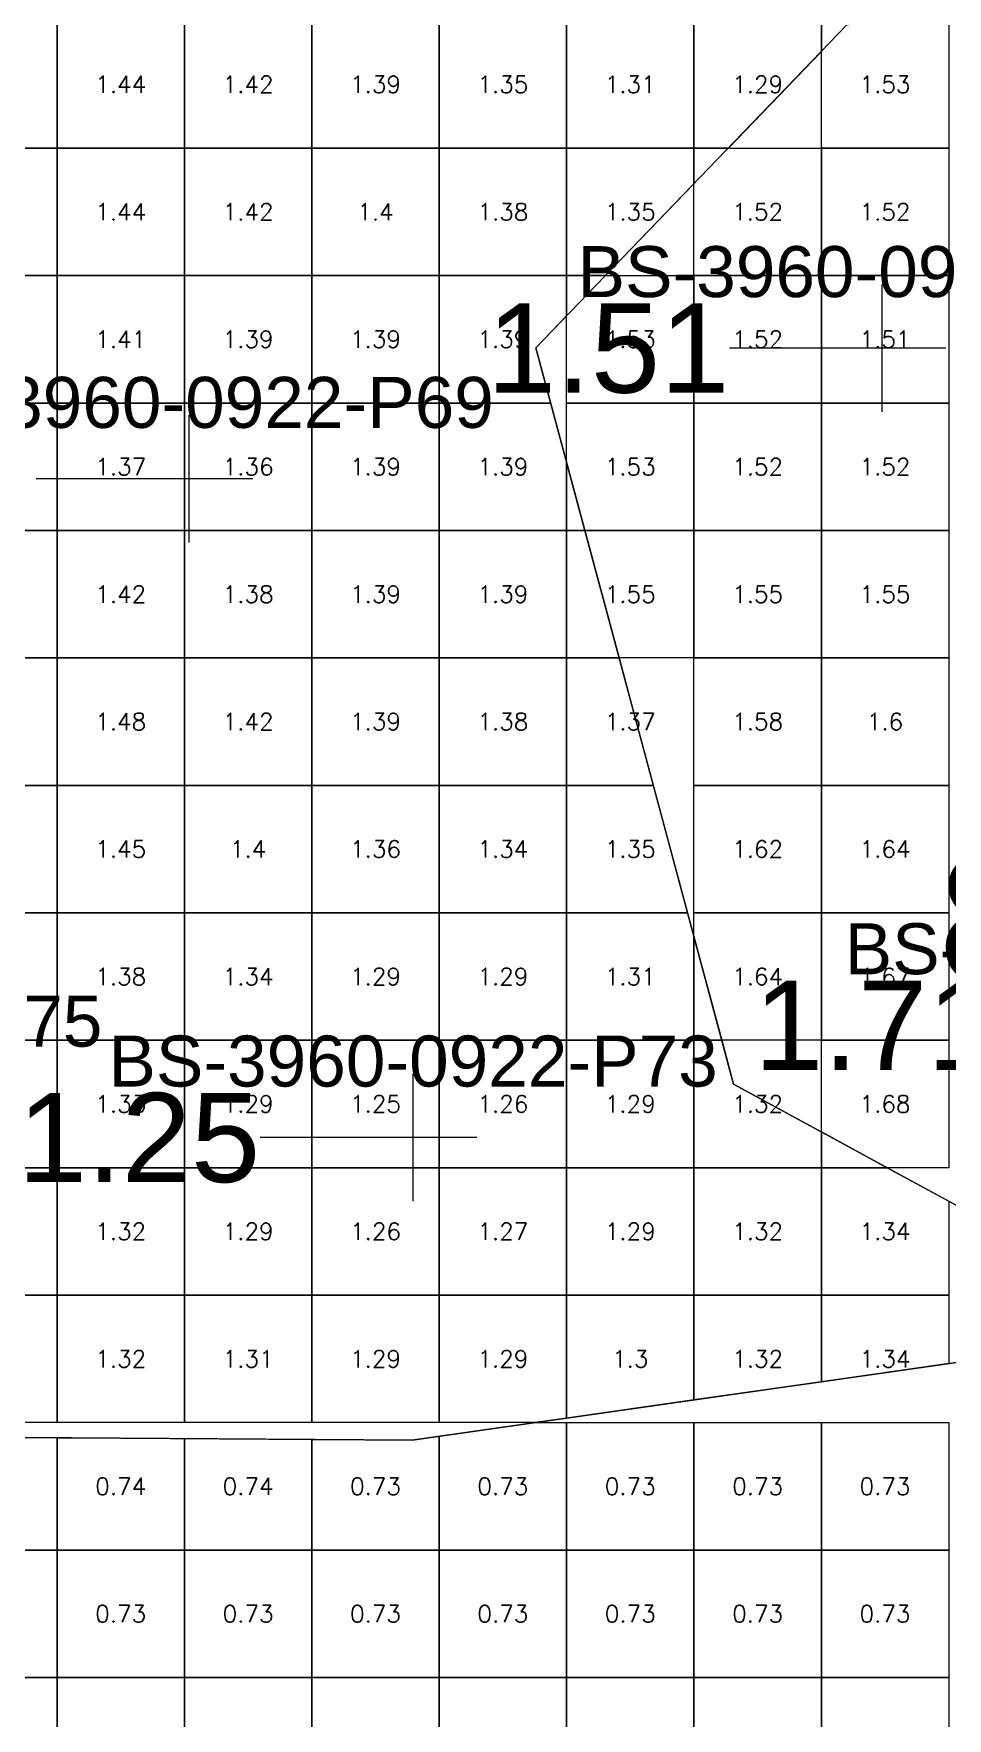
# Model space of a CAD drawing. Header units: inches. Extents: x 469941 to 470089, y 4349675 to 4349818.
# Drawn here: x 469953.54 to 469960.71, y 4349685.33 to 4349698.55 of the extents above; entities that cross this region are included whole.
import ezdxf
from ezdxf.enums import TextEntityAlignment as Align

# ---------------------------------------------------------------- set-up
doc = ezdxf.new("R2010")
doc.units = ezdxf.units.IN
doc.header["$MEASUREMENT"] = 0
for name, color, linetype, lineweight in [('0.500-1.000', 7, 'Continuous', 0), ('1.500-3.000', 7, 'Continuous', 0), ('点', 7, 'Continuous', 0), ('爆区方格网', 7, 'Continuous', 0), ('线条', 7, 'Continuous', 0), ('钻孔', 7, 'Continuous', 0)]:
    doc.layers.add(name, color=color, linetype=linetype, lineweight=lineweight)
doc.styles.add('3dmine_textStyle_1', font='txt.shx', dxfattribs={"height": 1, "bigfont": 'gbcbig.shx'})
doc.styles.add('3dmine_textStyle_2', font='arial.ttf', dxfattribs={"height": 1})

msp = doc.modelspace()

# ---------------------------------------------------------------- hatches: boundary and pattern name
at = {"layer": '钻孔', "linetype": 'Continuous', "lineweight": 0, "true_color": 0xff0000, "extrusion": (0, 1, 0)}
msp.add_hatch(color=1, dxfattribs=at).paths.add_polyline_path([(-469961.198, 3950.165), (-469960.198, 3950.165), (-469960.198, 3961.165), (-469961.198, 3961.165)], flags=0)
at = {"layer": '钻孔', "linetype": 'Continuous', "lineweight": 0, "true_color": 0x0000ff, "extrusion": (0, 1, 0)}
for points in [[(-469955.757, 3950.431), (-469954.757, 3950.431), (-469954.757, 3961.431), (-469955.757, 3961.431)], [(-469957.515, 3950.439), (-469956.515, 3950.439), (-469956.515, 3961.439), (-469957.515, 3961.439)]]:
    msp.add_hatch(color=5, dxfattribs=at).paths.add_polyline_path(points, flags=0)

# ---------------------------------------------------------------- linework, layer by layer
at = {"color": 5, "linetype": 'Continuous', "lineweight": 0, "true_color": 0x0000ff, "elevation": 3955.312}
msp.add_lwpolyline([(469956.509, 4349687.517), (469951.539, 4349687.55), (469950.221, 4349688.994), (469948.836, 4349690.144), (469947.907, 4349691.463), (469948.098, 4349693.722), (469950.911, 4349700.265), (469954.86, 4349706.218), (469957.664, 4349708.641), (469959.771, 4349706.436), (469962.187, 4349703.349), (469961.209, 4349701.689), (469964.645, 4349699.455), (469959.921, 4349698.62), (469957.479, 4349696.087), (469959.031, 4349690.31), (469962.578, 4349688.383), (469956.509, 4349687.517)], dxfattribs=at)
at = {"layer": '0.500-1.000', "color": 4, "linetype": 'Continuous', "lineweight": 0, "true_color": 0x00ffff}
msp.add_lwpolyline([(469948.836, 4349690.144), (469950.221, 4349688.994), (469951.539, 4349687.55), (469955.762, 4349687.522), (469956.509, 4349687.517), (469962.578, 4349688.383), (469965.577, 4349685.382), (469954.122, 4349681.391), (469950.778, 4349678.653), (469947.749, 4349681.347), (469947.246, 4349681.819), (469943.719, 4349685.132), (469944.739, 4349687.917), (469945.048, 4349688.759), (469947.907, 4349691.463), (469948.836, 4349690.144)], dxfattribs=at)
at = {"layer": '1.500-3.000', "color": 1, "linetype": 'Continuous', "lineweight": 0, "true_color": 0xff0000}
msp.add_lwpolyline([(469967.08, 4349699.153), (469966.369, 4349696.77), (469963.908, 4349695.729), (469962.909, 4349694.544), (469962.631, 4349694.214), (469962.677, 4349693.993), (469963.268, 4349691.175), (469962.577, 4349688.383), (469959.031, 4349690.31), (469958.486, 4349692.339), (469957.479, 4349696.087), (469959.921, 4349698.62), (469962.119, 4349699.009), (469964.645, 4349699.455), (469967.08, 4349699.153)], dxfattribs=at)
at = {"layer": '点', "color": 138, "linetype": 'Continuous', "lineweight": 0, "true_color": 0x004c4c}
for points, elevation in [([(469960.198, 4349695.585), (469960.198, 4349696.585)], 3961.165), ([(469960.698, 4349696.085), (469959.698, 4349696.085)], 3961.165), ([(469954.757, 4349694.559), (469954.757, 4349695.559)], 3961.431), ([(469955.257, 4349695.059), (469954.257, 4349695.059)], 3961.431), ([(469956.515, 4349689.391), (469956.515, 4349690.391)], 3961.439), ([(469957.015, 4349689.891), (469956.015, 4349689.891)], 3961.439)]:
    msp.add_lwpolyline(points, dxfattribs=dict(at, elevation=elevation))
at = {"layer": '爆区方格网', "color": 5, "linetype": 'Continuous', "lineweight": 0, "true_color": 0x0000ff, "elevation": 3961.383}
for points in [[(469953.72, 4349697.654), (469952.72, 4349697.654), (469952.72, 4349698.654), (469953.72, 4349698.654), (469953.72, 4349697.654)], [(469954.72, 4349697.654), (469953.72, 4349697.654), (469953.72, 4349698.654), (469954.72, 4349698.654), (469954.72, 4349697.654)], [(469955.72, 4349697.654), (469954.72, 4349697.654), (469954.72, 4349698.654), (469955.72, 4349698.654), (469955.72, 4349697.654)], [(469956.72, 4349697.654), (469955.72, 4349697.654), (469955.72, 4349698.654), (469956.72, 4349698.654), (469956.72, 4349697.654)], [(469957.72, 4349697.654), (469956.72, 4349697.654), (469956.72, 4349698.654), (469957.72, 4349698.654), (469957.72, 4349697.654)], [(469958.72, 4349697.654), (469957.72, 4349697.654), (469957.72, 4349698.654), (469958.72, 4349698.654), (469958.72, 4349697.654)], [(469959.72, 4349698.412), (469958.99, 4349697.654), (469958.72, 4349697.654), (469958.72, 4349698.654), (469959.72, 4349698.654), (469959.72, 4349698.412)], [(469953.72, 4349696.654), (469952.72, 4349696.654), (469952.72, 4349697.654), (469953.72, 4349697.654), (469953.72, 4349696.654)], [(469954.72, 4349696.654), (469953.72, 4349696.654), (469953.72, 4349697.654), (469954.72, 4349697.654), (469954.72, 4349696.654)], [(469955.72, 4349696.654), (469954.72, 4349696.654), (469954.72, 4349697.654), (469955.72, 4349697.654), (469955.72, 4349696.654)], [(469956.72, 4349696.654), (469955.72, 4349696.654), (469955.72, 4349697.654), (469956.72, 4349697.654), (469956.72, 4349696.654)], [(469957.72, 4349696.654), (469956.72, 4349696.654), (469956.72, 4349697.654), (469957.72, 4349697.654), (469957.72, 4349696.654)], [(469958.72, 4349697.374), (469958.026, 4349696.654), (469957.72, 4349696.654), (469957.72, 4349697.654), (469958.72, 4349697.654), (469958.72, 4349697.374)], [(469953.72, 4349695.654), (469952.72, 4349695.654), (469952.72, 4349696.654), (469953.72, 4349696.654), (469953.72, 4349695.654)], [(469954.72, 4349695.654), (469953.72, 4349695.654), (469953.72, 4349696.654), (469954.72, 4349696.654), (469954.72, 4349695.654)], [(469955.72, 4349695.654), (469954.72, 4349695.654), (469954.72, 4349696.654), (469955.72, 4349696.654), (469955.72, 4349695.654)], [(469956.72, 4349695.654), (469955.72, 4349695.654), (469955.72, 4349696.654), (469956.72, 4349696.654), (469956.72, 4349695.654)], [(469957.72, 4349696.337), (469957.479, 4349696.087), (469957.595, 4349695.654), (469956.72, 4349695.654), (469956.72, 4349696.654), (469957.72, 4349696.654), (469957.72, 4349696.337)], [(469953.72, 4349694.654), (469952.72, 4349694.654), (469952.72, 4349695.654), (469953.72, 4349695.654), (469953.72, 4349694.654)], [(469954.72, 4349694.654), (469953.72, 4349694.654), (469953.72, 4349695.654), (469954.72, 4349695.654), (469954.72, 4349694.654)], [(469955.72, 4349694.654), (469954.72, 4349694.654), (469954.72, 4349695.654), (469955.72, 4349695.654), (469955.72, 4349694.654)], [(469956.72, 4349694.654), (469955.72, 4349694.654), (469955.72, 4349695.654), (469956.72, 4349695.654), (469956.72, 4349694.654)], [(469957.72, 4349695.189), (469957.72, 4349694.654), (469956.72, 4349694.654), (469956.72, 4349695.654), (469957.595, 4349695.654), (469957.72, 4349695.189)], [(469953.72, 4349693.654), (469952.72, 4349693.654), (469952.72, 4349694.654), (469953.72, 4349694.654), (469953.72, 4349693.654)], [(469954.72, 4349693.654), (469953.72, 4349693.654), (469953.72, 4349694.654), (469954.72, 4349694.654), (469954.72, 4349693.654)], [(469955.72, 4349693.654), (469954.72, 4349693.654), (469954.72, 4349694.654), (469955.72, 4349694.654), (469955.72, 4349693.654)], [(469956.72, 4349693.654), (469955.72, 4349693.654), (469955.72, 4349694.654), (469956.72, 4349694.654), (469956.72, 4349693.654)], [(469957.72, 4349693.654), (469956.72, 4349693.654), (469956.72, 4349694.654), (469957.72, 4349694.654), (469957.72, 4349693.654)], [(469953.72, 4349692.654), (469952.72, 4349692.654), (469952.72, 4349693.654), (469953.72, 4349693.654), (469953.72, 4349692.654)], [(469954.72, 4349692.654), (469953.72, 4349692.654), (469953.72, 4349693.654), (469954.72, 4349693.654), (469954.72, 4349692.654)], [(469955.72, 4349692.654), (469954.72, 4349692.654), (469954.72, 4349693.654), (469955.72, 4349693.654), (469955.72, 4349692.654)], [(469956.72, 4349692.654), (469955.72, 4349692.654), (469955.72, 4349693.654), (469956.72, 4349693.654), (469956.72, 4349692.654)], [(469957.72, 4349692.654), (469956.72, 4349692.654), (469956.72, 4349693.654), (469957.72, 4349693.654), (469957.72, 4349692.654)], [(469958.401, 4349692.654), (469957.72, 4349692.654), (469957.72, 4349693.654), (469958.133, 4349693.654), (469958.401, 4349692.654)], [(469953.72, 4349691.654), (469952.72, 4349691.654), (469952.72, 4349692.654), (469953.72, 4349692.654), (469953.72, 4349691.654)], [(469954.72, 4349691.654), (469953.72, 4349691.654), (469953.72, 4349692.654), (469954.72, 4349692.654), (469954.72, 4349691.654)], [(469955.72, 4349691.654), (469954.72, 4349691.654), (469954.72, 4349692.654), (469955.72, 4349692.654), (469955.72, 4349691.654)], [(469956.72, 4349691.654), (469955.72, 4349691.654), (469955.72, 4349692.654), (469956.72, 4349692.654), (469956.72, 4349691.654)], [(469957.72, 4349691.654), (469956.72, 4349691.654), (469956.72, 4349692.654), (469957.72, 4349692.654), (469957.72, 4349691.654)], [(469958.67, 4349691.654), (469957.72, 4349691.654), (469957.72, 4349692.654), (469958.401, 4349692.654), (469958.67, 4349691.654)], [(469953.72, 4349690.654), (469952.72, 4349690.654), (469952.72, 4349691.654), (469953.72, 4349691.654), (469953.72, 4349690.654)], [(469954.72, 4349690.654), (469953.72, 4349690.654), (469953.72, 4349691.654), (469954.72, 4349691.654), (469954.72, 4349690.654)], [(469955.72, 4349690.654), (469954.72, 4349690.654), (469954.72, 4349691.654), (469955.72, 4349691.654), (469955.72, 4349690.654)], [(469956.72, 4349690.654), (469955.72, 4349690.654), (469955.72, 4349691.654), (469956.72, 4349691.654), (469956.72, 4349690.654)], [(469957.72, 4349690.654), (469956.72, 4349690.654), (469956.72, 4349691.654), (469957.72, 4349691.654), (469957.72, 4349690.654)], [(469958.72, 4349691.467), (469958.72, 4349690.654), (469957.72, 4349690.654), (469957.72, 4349691.654), (469958.67, 4349691.654), (469958.72, 4349691.467)], [(469953.72, 4349689.654), (469952.72, 4349689.654), (469952.72, 4349690.654), (469953.72, 4349690.654), (469953.72, 4349689.654)], [(469954.72, 4349689.654), (469953.72, 4349689.654), (469953.72, 4349690.654), (469954.72, 4349690.654), (469954.72, 4349689.654)], [(469955.72, 4349689.654), (469954.72, 4349689.654), (469954.72, 4349690.654), (469955.72, 4349690.654), (469955.72, 4349689.654)], [(469956.72, 4349689.654), (469955.72, 4349689.654), (469955.72, 4349690.654), (469956.72, 4349690.654), (469956.72, 4349689.654)], [(469957.72, 4349689.654), (469956.72, 4349689.654), (469956.72, 4349690.654), (469957.72, 4349690.654), (469957.72, 4349689.654)], [(469958.72, 4349689.654), (469957.72, 4349689.654), (469957.72, 4349690.654), (469958.72, 4349690.654), (469958.72, 4349689.654)], [(469959.031, 4349690.31), (469959.72, 4349689.935), (469959.72, 4349689.654), (469958.72, 4349689.654), (469958.72, 4349690.654), (469958.938, 4349690.654), (469959.031, 4349690.31)], [(469953.72, 4349688.654), (469952.72, 4349688.654), (469952.72, 4349689.654), (469953.72, 4349689.654), (469953.72, 4349688.654)], [(469954.72, 4349688.654), (469953.72, 4349688.654), (469953.72, 4349689.654), (469954.72, 4349689.654), (469954.72, 4349688.654)], [(469955.72, 4349688.654), (469954.72, 4349688.654), (469954.72, 4349689.654), (469955.72, 4349689.654), (469955.72, 4349688.654)], [(469956.72, 4349688.654), (469955.72, 4349688.654), (469955.72, 4349689.654), (469956.72, 4349689.654), (469956.72, 4349688.654)], [(469957.72, 4349688.654), (469956.72, 4349688.654), (469956.72, 4349689.654), (469957.72, 4349689.654), (469957.72, 4349688.654)], [(469958.72, 4349688.654), (469957.72, 4349688.654), (469957.72, 4349689.654), (469958.72, 4349689.654), (469958.72, 4349688.654)], [(469959.72, 4349688.654), (469958.72, 4349688.654), (469958.72, 4349689.654), (469959.72, 4349689.654), (469959.72, 4349688.654)], [(469960.72, 4349689.392), (469960.72, 4349688.654), (469959.72, 4349688.654), (469959.72, 4349689.654), (469960.237, 4349689.654), (469960.72, 4349689.392)], [(469953.72, 4349687.654), (469952.72, 4349687.654), (469952.72, 4349688.654), (469953.72, 4349688.654), (469953.72, 4349687.654)], [(469954.72, 4349687.654), (469953.72, 4349687.654), (469953.72, 4349688.654), (469954.72, 4349688.654), (469954.72, 4349687.654)], [(469955.72, 4349687.654), (469954.72, 4349687.654), (469954.72, 4349688.654), (469955.72, 4349688.654), (469955.72, 4349687.654)], [(469956.72, 4349687.654), (469955.72, 4349687.654), (469955.72, 4349688.654), (469956.72, 4349688.654), (469956.72, 4349687.654)], [(469957.72, 4349687.689), (469957.474, 4349687.654), (469956.72, 4349687.654), (469956.72, 4349688.654), (469957.72, 4349688.654), (469957.72, 4349687.689)], [(469958.72, 4349687.832), (469957.72, 4349687.689), (469957.72, 4349688.654), (469958.72, 4349688.654), (469958.72, 4349687.832)], [(469959.72, 4349687.975), (469958.72, 4349687.832), (469958.72, 4349688.654), (469959.72, 4349688.654), (469959.72, 4349687.975)], [(469960.72, 4349688.118), (469959.72, 4349687.975), (469959.72, 4349688.654), (469960.72, 4349688.654), (469960.72, 4349688.118)]]:
    msp.add_lwpolyline(points, dxfattribs=at)
at = {"layer": '爆区方格网', "color": 1, "linetype": 'Continuous', "lineweight": 0, "true_color": 0xff0000, "elevation": 3961.013}
for points in [[(469960.72, 4349697.654), (469959.72, 4349697.654), (469959.72, 4349698.654), (469960.115, 4349698.654), (469959.921, 4349698.62), (469960.115, 4349698.654), (469960.72, 4349698.654), (469960.72, 4349697.654)], [(469959.72, 4349696.654), (469958.72, 4349696.654), (469958.72, 4349697.654), (469959.72, 4349697.654), (469959.72, 4349696.654)], [(469960.72, 4349696.654), (469959.72, 4349696.654), (469959.72, 4349697.654), (469960.72, 4349697.654), (469960.72, 4349696.654)], [(469958.72, 4349695.654), (469957.72, 4349695.654), (469957.72, 4349696.654), (469958.72, 4349696.654), (469958.72, 4349695.654)], [(469959.72, 4349695.654), (469958.72, 4349695.654), (469958.72, 4349696.654), (469959.72, 4349696.654), (469959.72, 4349695.654)], [(469960.72, 4349695.654), (469959.72, 4349695.654), (469959.72, 4349696.654), (469960.72, 4349696.654), (469960.72, 4349695.654)], [(469958.72, 4349694.654), (469957.864, 4349694.654), (469957.72, 4349695.189), (469957.72, 4349695.654), (469958.72, 4349695.654), (469958.72, 4349694.654)], [(469959.72, 4349694.654), (469958.72, 4349694.654), (469958.72, 4349695.654), (469959.72, 4349695.654), (469959.72, 4349694.654)], [(469960.72, 4349694.654), (469959.72, 4349694.654), (469959.72, 4349695.654), (469960.72, 4349695.654), (469960.72, 4349694.654)], [(469957.864, 4349694.654), (469957.72, 4349694.654), (469957.72, 4349695.189), (469957.864, 4349694.654)], [(469958.133, 4349693.654), (469957.72, 4349693.654), (469957.72, 4349694.654), (469957.864, 4349694.654), (469958.133, 4349693.654)], [(469958.72, 4349693.654), (469958.133, 4349693.654), (469957.864, 4349694.654), (469958.72, 4349694.654), (469958.72, 4349693.654)], [(469959.72, 4349693.654), (469958.72, 4349693.654), (469958.72, 4349694.654), (469959.72, 4349694.654), (469959.72, 4349693.654)], [(469960.72, 4349693.654), (469959.72, 4349693.654), (469959.72, 4349694.654), (469960.72, 4349694.654), (469960.72, 4349693.654)], [(469959.72, 4349692.654), (469958.72, 4349692.654), (469958.72, 4349693.654), (469959.72, 4349693.654), (469959.72, 4349692.654)], [(469960.72, 4349692.654), (469959.72, 4349692.654), (469959.72, 4349693.654), (469960.72, 4349693.654), (469960.72, 4349692.654)], [(469959.72, 4349691.654), (469958.72, 4349691.654), (469958.72, 4349692.654), (469959.72, 4349692.654), (469959.72, 4349691.654)], [(469960.72, 4349691.654), (469959.72, 4349691.654), (469959.72, 4349692.654), (469960.72, 4349692.654), (469960.72, 4349691.654)], [(469959.72, 4349690.654), (469958.938, 4349690.654), (469958.938, 4349690.654), (469958.938, 4349690.654), (469958.72, 4349690.654), (469958.72, 4349691.467), (469958.938, 4349690.654), (469958.72, 4349691.467), (469958.72, 4349691.654), (469959.72, 4349691.654), (469959.72, 4349690.654)], [(469960.72, 4349690.654), (469959.72, 4349690.654), (469959.72, 4349691.654), (469960.72, 4349691.654), (469960.72, 4349690.654)], [(469960.72, 4349689.654), (469960.237, 4349689.654), (469959.72, 4349689.935), (469959.72, 4349690.654), (469960.72, 4349690.654), (469960.72, 4349689.654)], [(469960.237, 4349689.654), (469959.72, 4349689.654), (469959.72, 4349689.935), (469960.237, 4349689.654)]]:
    msp.add_lwpolyline(points, dxfattribs=at)
at = {"layer": '爆区方格网', "color": 4, "linetype": 'Continuous', "lineweight": 0, "true_color": 0x00ffff, "elevation": 3961.534}
for points in [[(469956.72, 4349686.654), (469955.72, 4349686.654), (469955.72, 4349687.522), (469955.762, 4349687.522), (469956.509, 4349687.517), (469956.72, 4349687.547), (469956.72, 4349686.654)], [(469957.72, 4349686.654), (469956.72, 4349686.654), (469956.72, 4349687.547), (469957.474, 4349687.654), (469957.72, 4349687.654), (469957.72, 4349686.654)], [(469958.72, 4349686.654), (469957.72, 4349686.654), (469957.72, 4349687.654), (469958.72, 4349687.654), (469958.72, 4349686.654)], [(469959.72, 4349686.654), (469958.72, 4349686.654), (469958.72, 4349687.654), (469959.72, 4349687.654), (469959.72, 4349686.654)], [(469960.72, 4349686.654), (469959.72, 4349686.654), (469959.72, 4349687.654), (469960.72, 4349687.654), (469960.72, 4349686.654)], [(469953.72, 4349687.535), (469953.72, 4349686.654), (469952.72, 4349686.654), (469952.72, 4349687.542), (469953.72, 4349687.535)], [(469954.72, 4349687.529), (469954.72, 4349686.654), (469953.72, 4349686.654), (469953.72, 4349687.535), (469954.72, 4349687.529)], [(469955.72, 4349687.522), (469955.72, 4349686.654), (469954.72, 4349686.654), (469954.72, 4349687.529), (469955.72, 4349687.522)], [(469953.72, 4349685.654), (469952.72, 4349685.654), (469952.72, 4349686.654), (469953.72, 4349686.654), (469953.72, 4349685.654)], [(469954.72, 4349685.654), (469953.72, 4349685.654), (469953.72, 4349686.654), (469954.72, 4349686.654), (469954.72, 4349685.654)], [(469955.72, 4349685.654), (469954.72, 4349685.654), (469954.72, 4349686.654), (469955.72, 4349686.654), (469955.72, 4349685.654)], [(469956.72, 4349685.654), (469955.72, 4349685.654), (469955.72, 4349686.654), (469956.72, 4349686.654), (469956.72, 4349685.654)], [(469957.72, 4349685.654), (469956.72, 4349685.654), (469956.72, 4349686.654), (469957.72, 4349686.654), (469957.72, 4349685.654)], [(469958.72, 4349685.654), (469957.72, 4349685.654), (469957.72, 4349686.654), (469958.72, 4349686.654), (469958.72, 4349685.654)], [(469959.72, 4349685.654), (469958.72, 4349685.654), (469958.72, 4349686.654), (469959.72, 4349686.654), (469959.72, 4349685.654)], [(469960.72, 4349685.654), (469959.72, 4349685.654), (469959.72, 4349686.654), (469960.72, 4349686.654), (469960.72, 4349685.654)], [(469953.72, 4349684.654), (469952.72, 4349684.654), (469952.72, 4349685.654), (469953.72, 4349685.654), (469953.72, 4349684.654)], [(469954.72, 4349684.654), (469953.72, 4349684.654), (469953.72, 4349685.654), (469954.72, 4349685.654), (469954.72, 4349684.654)], [(469955.72, 4349684.654), (469954.72, 4349684.654), (469954.72, 4349685.654), (469955.72, 4349685.654), (469955.72, 4349684.654)], [(469956.72, 4349684.654), (469955.72, 4349684.654), (469955.72, 4349685.654), (469956.72, 4349685.654), (469956.72, 4349684.654)], [(469957.72, 4349684.654), (469956.72, 4349684.654), (469956.72, 4349685.654), (469957.72, 4349685.654), (469957.72, 4349684.654)], [(469958.72, 4349684.654), (469957.72, 4349684.654), (469957.72, 4349685.654), (469958.72, 4349685.654), (469958.72, 4349684.654)], [(469959.72, 4349684.654), (469958.72, 4349684.654), (469958.72, 4349685.654), (469959.72, 4349685.654), (469959.72, 4349684.654)], [(469960.72, 4349684.654), (469959.72, 4349684.654), (469959.72, 4349685.654), (469960.72, 4349685.654), (469960.72, 4349684.654)]]:
    msp.add_lwpolyline(points, dxfattribs=at)
at = {"layer": '线条', "color": 138, "linetype": 'Continuous', "lineweight": 0, "true_color": 0x004c4c}
for points, elevation in [([(469960.198, 4349696.085), (469960.198, 4349696.085), (469960.198, 4349696.085)], 3961.165), ([(469954.757, 4349695.059), (469954.757, 4349695.059), (469954.757, 4349695.059)], 3961.431), ([(469956.515, 4349689.891), (469956.515, 4349689.891), (469956.515, 4349689.891)], 3961.439)]:
    msp.add_lwpolyline(points, dxfattribs=dict(at, elevation=elevation))
at = {"layer": '钻孔', "color": 1, "linetype": 'Continuous', "lineweight": 0, "true_color": 0xff0000}
for elevation in [3961.165, 3950.165]:
    msp.add_lwpolyline([(469960.198, 4349696.085), (469958.998, 4349696.085)], dxfattribs=dict(at, elevation=elevation))
at = {"layer": '钻孔', "color": 5, "linetype": 'Continuous', "lineweight": 0, "true_color": 0x0000ff}
for points, elevation in [([(469954.757, 4349695.059), (469953.557, 4349695.059)], 3961.431), ([(469954.757, 4349695.059), (469953.557, 4349695.059)], 3950.431), ([(469956.515, 4349689.891), (469955.315, 4349689.891)], 3961.439), ([(469956.515, 4349689.891), (469955.315, 4349689.891)], 3950.439)]:
    msp.add_lwpolyline(points, dxfattribs=dict(at, elevation=elevation))

# ---------------------------------------------------------------- texts
at = {"color": 5, "linetype": 'Continuous', "lineweight": 0, "true_color": 0x0000ff, "style": '3dmine_textStyle_1'}
for s, p in [('1.44', (469954.22, 4349698.154, 3961.383)), ('1.42', (469955.22, 4349698.154, 3961.383)), ('1.39', (469956.22, 4349698.154, 3961.383)), ('1.35', (469957.22, 4349698.154, 3961.383)), ('1.31', (469958.22, 4349698.154, 3961.383)), ('1.29', (469959.22, 4349698.154, 3961.383)), ('1.44', (469954.22, 4349697.154, 3961.383)), ('1.42', (469955.22, 4349697.154, 3961.383)), ('1.4', (469956.22, 4349697.154, 3961.383)), ('1.38', (469957.22, 4349697.154, 3961.383)), ('1.35', (469958.22, 4349697.154, 3961.383)), ('1.41', (469954.22, 4349696.154, 3961.383)), ('1.39', (469955.22, 4349696.154, 3961.383)), ('1.39', (469956.22, 4349696.154, 3961.383)), ('1.39', (469957.22, 4349696.154, 3961.383)), ('1.37', (469954.22, 4349695.154, 3961.383)), ('1.36', (469955.22, 4349695.154, 3961.383)), ('1.39', (469956.22, 4349695.154, 3961.383)), ('1.39', (469957.22, 4349695.154, 3961.383)), ('1.42', (469954.22, 4349694.154, 3961.383)), ('1.38', (469955.22, 4349694.154, 3961.383)), ('1.39', (469956.22, 4349694.154, 3961.383)), ('1.39', (469957.22, 4349694.154, 3961.383)), ('1.48', (469954.22, 4349693.154, 3961.383)), ('1.42', (469955.22, 4349693.154, 3961.383)), ('1.39', (469956.22, 4349693.154, 3961.383)), ('1.38', (469957.22, 4349693.154, 3961.383)), ('1.37', (469958.22, 4349693.154, 3961.383)), ('1.45', (469954.22, 4349692.154, 3961.383)), ('1.4', (469955.22, 4349692.154, 3961.383)), ('1.36', (469956.22, 4349692.154, 3961.383)), ('1.34', (469957.22, 4349692.154, 3961.383)), ('1.35', (469958.22, 4349692.154, 3961.383)), ('1.38', (469954.22, 4349691.154, 3961.383)), ('1.34', (469955.22, 4349691.154, 3961.383)), ('1.29', (469956.22, 4349691.154, 3961.383)), ('1.29', (469957.22, 4349691.154, 3961.383)), ('1.31', (469958.22, 4349691.154, 3961.383)), ('1.33', (469954.22, 4349690.154, 3961.383)), ('1.29', (469955.22, 4349690.154, 3961.383)), ('1.25', (469956.22, 4349690.154, 3961.383)), ('1.26', (469957.22, 4349690.154, 3961.383)), ('1.29', (469958.22, 4349690.154, 3961.383)), ('1.32', (469959.22, 4349690.154, 3961.383)), ('1.32', (469954.22, 4349689.154, 3961.383)), ('1.29', (469955.22, 4349689.154, 3961.383)), ('1.26', (469956.22, 4349689.154, 3961.383)), ('1.27', (469957.22, 4349689.154, 3961.383)), ('1.29', (469958.22, 4349689.154, 3961.383)), ('1.32', (469959.22, 4349689.154, 3961.383)), ('1.34', (469960.22, 4349689.154, 3961.383)), ('1.32', (469954.22, 4349688.154, 3961.383)), ('1.31', (469955.22, 4349688.154, 3961.383)), ('1.29', (469956.22, 4349688.154, 3961.383)), ('1.29', (469957.22, 4349688.154, 3961.383)), ('1.3', (469958.22, 4349688.154, 3961.383)), ('1.32', (469959.22, 4349688.154, 3961.383)), ('1.34', (469960.22, 4349688.154, 3961.383))]:
    msp.add_text(s, height=0.1333, dxfattribs=at).set_placement(p, align=Align.MIDDLE_CENTER)
at = {"color": 1, "linetype": 'Continuous', "lineweight": 0, "true_color": 0xff0000, "style": '3dmine_textStyle_1'}
for s, p in [('1.53', (469960.22, 4349698.154, 3961.013)), ('1.52', (469959.22, 4349697.154, 3961.013)), ('1.52', (469960.22, 4349697.154, 3961.013)), ('1.53', (469958.22, 4349696.154, 3961.013)), ('1.52', (469959.22, 4349696.154, 3961.013)), ('1.51', (469960.22, 4349696.154, 3961.013)), ('1.53', (469958.22, 4349695.154, 3961.013)), ('1.52', (469959.22, 4349695.154, 3961.013)), ('1.52', (469960.22, 4349695.154, 3961.013)), ('1.55', (469958.22, 4349694.154, 3961.013)), ('1.55', (469959.22, 4349694.154, 3961.013)), ('1.55', (469960.22, 4349694.154, 3961.013)), ('1.58', (469959.22, 4349693.154, 3961.013)), ('1.6', (469960.22, 4349693.154, 3961.013)), ('1.62', (469959.22, 4349692.154, 3961.013)), ('1.64', (469960.22, 4349692.154, 3961.013)), ('1.64', (469959.22, 4349691.154, 3961.013)), ('1.67', (469960.22, 4349691.154, 3961.013)), ('1.68', (469960.22, 4349690.154, 3961.013))]:
    msp.add_text(s, height=0.1333, dxfattribs=at).set_placement(p, align=Align.MIDDLE_CENTER)
at = {"color": 7, "linetype": 'Continuous', "lineweight": 0, "style": '3dmine_textStyle_2'}
msp.add_text('8号', height=1, dxfattribs=at).set_placement((469960.636, 4349691.108, 1980.684))
at = {"color": 4, "linetype": 'Continuous', "lineweight": 0, "true_color": 0x00ffff, "style": '3dmine_textStyle_1'}
for s, p in [('0.74', (469954.22, 4349687.154, 3961.534)), ('0.74', (469955.22, 4349687.154, 3961.534)), ('0.73', (469956.22, 4349687.154, 3961.534)), ('0.73', (469957.22, 4349687.154, 3961.534)), ('0.73', (469958.22, 4349687.154, 3961.534)), ('0.73', (469959.22, 4349687.154, 3961.534)), ('0.73', (469960.22, 4349687.154, 3961.534)), ('0.73', (469954.22, 4349686.154, 3961.534)), ('0.73', (469955.22, 4349686.154, 3961.534)), ('0.73', (469956.22, 4349686.154, 3961.534)), ('0.73', (469957.22, 4349686.154, 3961.534)), ('0.73', (469958.22, 4349686.154, 3961.534)), ('0.73', (469959.22, 4349686.154, 3961.534)), ('0.73', (469960.22, 4349686.154, 3961.534))]:
    msp.add_text(s, height=0.1333, dxfattribs=at).set_placement(p, align=Align.MIDDLE_CENTER)
at = {"layer": '钻孔', "color": 138, "linetype": 'Continuous', "lineweight": 0, "true_color": 0x004c4c, "style": '3dmine_textStyle_2'}
for s, p in [('BS-3960-0922-P70', (469960.198, 4349696.485, 3961.165)), ('BS-3960-0922-P69', (469954.757, 4349695.459, 3961.431)), ('BS-3960-0922-P72', (469962.295, 4349691.172, 3961.013)), ('BS-3960-0922-P75', (469951.684, 4349690.604, 3961.383)), ('BS-3960-0922-P73', (469956.515, 4349690.291, 3961.439))]:
    msp.add_text(s, height=0.4, dxfattribs=at).set_placement(p, align=Align.CENTER)
at = {"layer": '钻孔', "color": 1, "linetype": 'Continuous', "lineweight": 0, "true_color": 0xff0000, "style": '3dmine_textStyle_2'}
for s, p in [('1.51', (469958.998, 4349696.085, 3955.665)), ('1.71', (469961.095, 4349690.772, 3955.513))]:
    msp.add_text(s, height=0.7, dxfattribs=at).set_placement(p, align=Align.MIDDLE_RIGHT)
at = {"layer": '钻孔', "color": 5, "linetype": 'Continuous', "lineweight": 0, "true_color": 0x0000ff, "style": '3dmine_textStyle_2'}
msp.add_text('1.25', height=0.7, dxfattribs=at).set_placement((469955.315, 4349689.891, 3955.939), align=Align.MIDDLE_RIGHT)

doc.saveas('drawing.dxf')
